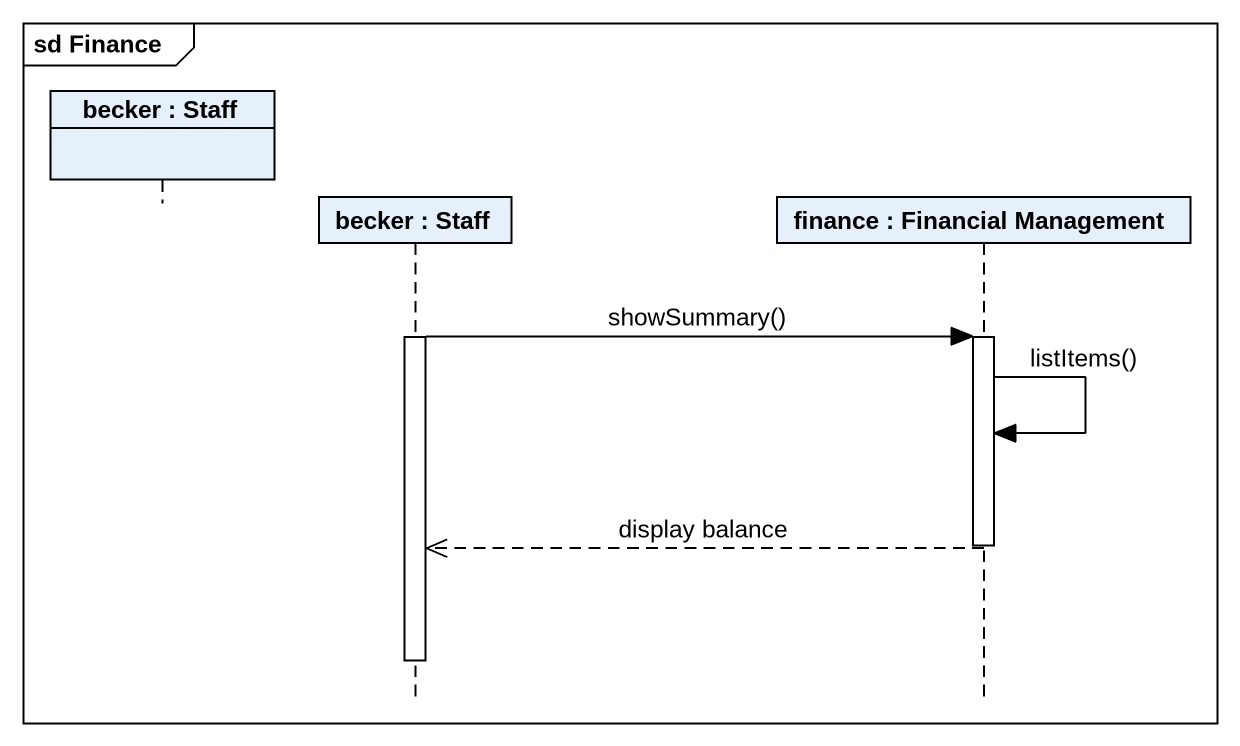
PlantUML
@startuml
mainframe sd Finance
hide footbox
participant "becker : Staff" as becker
participant "becker : Staff" as becker_2
participant "finance : Financial Management" as finance

activate becker_2
becker_2 -> finance : showSummary()
activate finance
finance -> finance : listItems()
deactivate finance
finance -->> becker_2 : display balance
deactivate becker_2
@enduml
